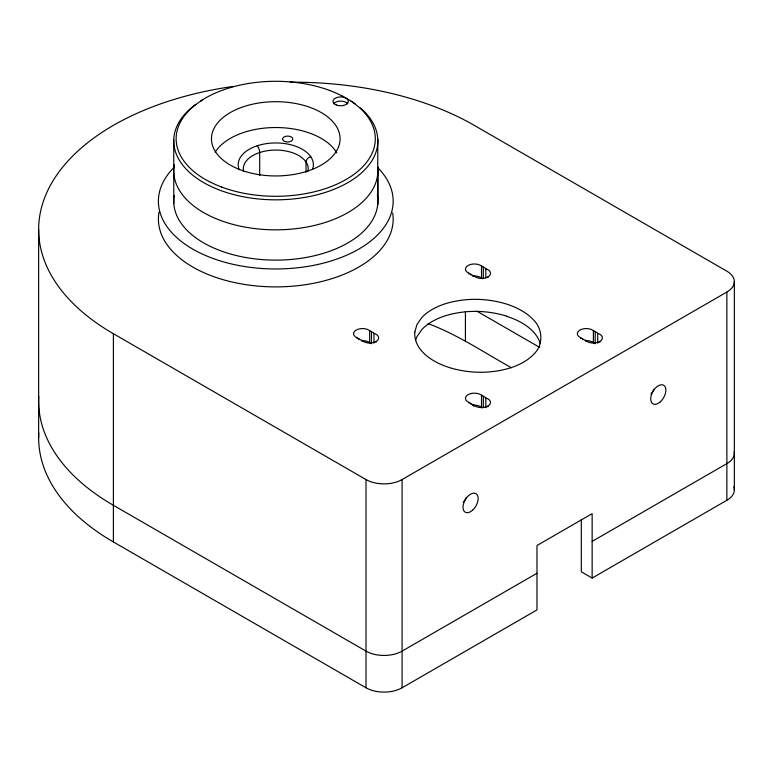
<?xml version="1.0" encoding="UTF-8"?>
<svg xmlns="http://www.w3.org/2000/svg" width="773" height="773" viewBox="0 0 773 773"><rect width="100%" height="100%" fill="white"/><g stroke="black" fill="none" stroke-linecap="round" stroke-linejoin="round"><path stroke-width="1.16" d="M173.741 139.584L173.799 203.618M734.35 489.85L734.35 281.623M415.536 340.371L416.918 336.728L421.604 329.849A59.231 34.196 0 0 1 446.485 315.423C466.003 309.712 487.193 310.157 506.586 316.128M233.475 86.392A255.177 147.324 0 0 0 48.119 189.772A255.177 147.324 0 0 0 113.389 333.714L366.006 479.56A25.519 14.735 0 0 0 402.086 479.56L726.871 292.039A25.519 14.735 0 0 0 726.871 271.207L474.264 125.361A255.177 147.324 0 0 0 290.233 82.228M536.984 573.257L402.086 651.127A25.519 14.735 0 0 1 366.006 651.127L113.389 505.291A255.177 147.324 0 0 1 38.776 396.423M592.147 541.4L726.871 463.616A25.519 14.735 0 0 0 734.215 451.683M38.776 433.073A255.177 147.324 0 0 0 113.389 541.941L366.006 687.786A25.519 14.735 0 0 0 402.086 687.786L536.984 609.907L536.984 545.506L592.147 513.659L592.147 578.059L581.315 571.807L581.315 519.475M592.147 578.059L726.871 500.266A25.519 14.735 0 0 0 733.809 486.835M428.049 323.597C457.664 334.603 483.956 352.498 511.426 367.755M476.922 311.181L539.66 347.406M174.273 164.765A102.075 58.932 0 0 0 274.057 229.832A102.075 58.932 0 0 0 377.601 166.746L377.765 198.758M377.601 166.746L377.668 204.758L377.823 139.449M726.871 292.039L726.871 500.266M580.89 338.603L580.89 337.849A8.928 5.16 0 0 1 579.924 330.071A8.928 5.16 0 0 1 593.393 330.631A8.928 5.16 0 0 1 595.2 331.675A8.928 5.16 0 0 1 597.703 333.347A8.928 5.16 0 0 1 599.771 341.531L599.771 342.284M597.703 333.347L597.703 343.135M595.2 331.675L595.2 343.714M593.393 330.631L593.393 342.671A8.928 5.16 0 0 1 595.046 343.608M580.89 337.849A8.928 5.16 0 0 0 582.697 338.893A8.928 5.16 0 0 0 585.596 340.333L585.596 341.086M582.697 338.893L582.697 339.647M469.018 274.009L469.018 273.256A8.928 5.16 0 0 1 468.051 265.487A8.928 5.16 0 0 1 481.521 266.038A8.928 5.16 0 0 1 483.328 267.081A8.928 5.16 0 0 1 485.831 268.762A8.928 5.16 0 0 1 487.898 276.947L487.898 277.691M469.018 403.187L469.018 402.433A8.928 5.16 0 0 1 468.051 394.655A8.928 5.16 0 0 1 481.521 395.216A8.928 5.16 0 0 1 483.328 396.259A8.928 5.16 0 0 1 485.831 397.94A8.928 5.16 0 0 1 487.898 406.115L487.898 406.869M485.831 268.762L485.831 277.797M485.831 397.94L485.831 407.729M483.328 267.081L483.328 278.377M483.328 396.259L483.328 407.555M481.521 266.038L481.521 278.087A8.928 5.16 0 0 1 482.652 278.666M481.521 395.216L481.521 407.265A8.928 5.16 0 0 1 482.487 407.748M469.018 273.256A8.928 5.16 0 0 0 470.825 274.299A8.928 5.16 0 0 0 473.733 275.748L473.733 276.502M469.018 402.433A8.928 5.16 0 0 0 470.825 403.477A8.928 5.16 0 0 0 473.733 404.926L473.733 406.434M470.825 274.299L470.825 275.053M470.825 403.477L470.825 404.231M465.423 311.654L465.423 341.193M402.086 479.56L402.086 687.786M357.145 338.603L357.145 337.849A8.928 5.16 0 0 1 356.179 330.071A8.928 5.16 0 0 1 369.649 330.631A8.928 5.16 0 0 1 371.455 331.675A8.928 5.16 0 0 1 373.958 333.347A8.928 5.16 0 0 1 376.026 341.531L376.026 342.284M373.958 333.347L373.958 343.135M371.455 331.675L371.455 343.714M369.649 330.631L369.649 342.671A8.928 5.16 0 0 1 371.301 343.608M366.006 479.56L366.006 687.786M357.145 337.849A8.928 5.16 0 0 0 358.952 338.893A8.928 5.16 0 0 0 361.861 340.333L361.861 341.086M358.952 338.893L358.952 339.647M306.031 172.369L306.031 162.001A5.102 3.884 -34.1 0 1 310.785 156.764A37.577 21.692 0 0 0 264.54 143.942A37.577 21.692 0 0 0 239.244 169.712M259.689 175.568L259.689 152.532A5.102 2.068 71.8 0 0 257.158 145.807M113.389 333.714L113.389 541.941M38.65 229.542L38.65 437.76M378.016 167.896A117.38 67.773 0 0 1 275.507 268.965A117.38 67.773 0 0 1 173.819 167.615M392.674 212.913A117.38 67.773 0 0 1 274.908 286.889A117.38 67.773 0 0 1 159.074 211.899M376.026 341.531A8.928 5.16 0 0 1 361.861 340.333M599.771 341.531A8.928 5.16 0 0 1 585.596 340.333M487.898 406.115A8.928 5.16 0 0 1 473.733 404.926M487.898 276.947A8.928 5.16 0 0 1 473.733 275.748M472.535 276.125A8.928 5.16 0 0 1 481.521 278.087M360.315 107.872A102.075 58.932 0 0 1 341.318 186.08A102.075 58.932 0 0 1 204.632 183.153A102.075 58.932 0 0 1 195.724 104.345M200.478 101.118A102.075 58.932 0 0 1 203.193 99.466M351.184 101.176A102.075 58.932 0 0 1 355.058 103.775M341.898 95.823A99.591 57.502 0 0 1 359.368 169.992A98.741 57.009 0 0 1 350.15 176.998A99.591 57.502 0 0 1 221.667 187.076M209.551 181.761A99.591 57.502 0 0 1 192.081 107.582M201.299 100.587A99.591 57.502 0 0 1 329.771 90.499M221.764 187.076A98.741 57.009 0 0 1 209.647 181.752M192.197 107.631A98.741 57.009 0 0 1 201.415 100.635M329.8 90.557A98.741 57.009 0 0 1 341.917 95.881M333.636 103.775A7.653 4.416 0 0 1 340.738 101.118A7.653 4.416 0 0 1 347.744 103.862M215.174 152.242A64.304 37.123 0 0 1 276.386 127.526A64.304 37.123 0 0 1 336.786 152.899M377.33 195.221A102.075 58.932 0 0 1 276.116 260.124A102.075 58.932 0 0 1 174.167 195.608M361.571 340.632A8.928 5.16 0 0 1 369.649 342.671M585.316 340.632A8.928 5.16 0 0 1 593.393 342.671M472.535 405.303A8.928 5.16 0 0 1 481.521 407.265M506.441 316.283A65.976 38.09 0 0 1 540.279 343.647M243.514 170.988A32.476 18.755 0 0 1 275.99 150.068A32.476 18.755 0 0 1 307.983 171.239M310.785 156.764A37.587 21.702 0 0 1 312.456 169.393M466.09 497.793A10.716 6.184 -60 0 1 463.23 502.431M653.823 389.408A10.716 6.184 -60 0 1 650.953 394.046M414.821 332.032C414.057 339.724 417.797 347.106 423.063 352.498A67.319 38.872 0 0 0 449.171 367.523C468.564 373.494 489.753 373.939 509.272 368.228A59.231 34.196 0 0 0 534.153 353.802C543.95 344.343 542.588 327.945 532.703 319.104A67.319 38.872 0 0 0 506.586 304.079C487.193 298.107 466.003 297.663 446.494 303.374A59.231 34.196 0 0 0 421.604 317.8L416.918 324.679L414.821 332.032M336.187 104.944A7.653 4.416 0 0 0 348.275 101.794A7.653 4.416 0 0 0 337.511 97.33A7.653 4.416 0 0 0 336.187 104.944M243.137 170.804A64.304 37.123 0 0 0 340.081 139.14A64.304 37.123 0 0 0 244.123 106.5A64.304 37.123 0 0 0 243.137 170.804M285.111 141.594A5.102 2.947 -0.1 0 0 292.774 139.034A5.102 2.947 -0.1 0 0 285.121 136.483A5.102 2.947 -0.1 0 0 285.111 141.594M472.535 510.238A10.716 6.184 -60 0 0 475.936 493.638A10.716 6.184 -60 0 0 463.259 504.875A10.716 6.184 -60 0 0 472.535 510.238M660.258 401.854A10.716 6.184 -60 0 0 663.659 385.254A10.716 6.184 -60 0 0 650.982 396.501A10.716 6.184 -60 0 0 660.258 401.854"/></g></svg>
